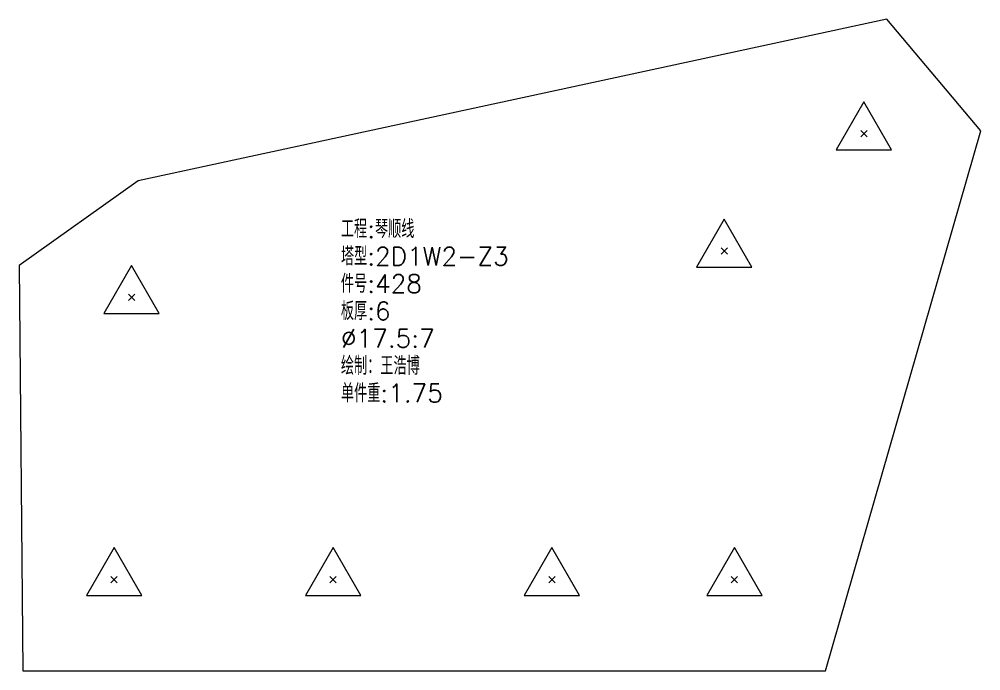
# Model space of a CAD drawing. Extents: x -580 to 8755, y 0 to 14723.
# Drawn here: x 6498 to 6761.5, y 8630.2 to 8808.8 of the extents above; entities that cross this region are included whole.
import ezdxf
from ezdxf.enums import TextEntityAlignment as Align

# ---------------------------------------------------------------- set-up
doc = ezdxf.new("R2010")
doc.units = 0
doc.header["$MEASUREMENT"] = 0
doc.layers.add('1', color=7, linetype='CONTINUOUS', lineweight=25)
doc.styles.get("Standard").update_dxf_attribs({"font": 'simplex.shx', "width": 0.7, "height": 3, "bigfont": 'gbhzfs.shx'})

msp = doc.modelspace()

# ---------------------------------------------------------------- linework, layer by layer
at = {"layer": '1', "color": 7, "linetype": 'Continuous', "lineweight": 18}
for p, q in [((6735.73274, 8808.75731), (6530.50761, 8764.47149)), ((6761.45554, 8778.12502), (6735.73274, 8808.75731)), ((6718.94555, 8630.1811), (6761.45554, 8778.12502)), ((6530.50761, 8764.47149), (6497.95062, 8741.23267)), ((6497.95062, 8741.23267), (6498.94555, 8630.1811)), ((6498.94555, 8630.1811), (6718.94555, 8630.1811))]:
    msp.add_line(p, q, dxfattribs=at)
at = {"layer": '1', "color": 7, "linetype": 'Continuous', "lineweight": 13}
for p, q in [((6729.44895, 8786.11441), (6721.87145, 8772.98941)), ((6737.02645, 8772.98941), (6729.44895, 8786.11441)), ((6728.57395, 8776.48941), (6730.32395, 8778.23941)), ((6730.32395, 8776.48941), (6728.57395, 8778.23941)), ((6721.87145, 8772.98941), (6737.02645, 8772.98941)), ((6691.15858, 8753.96091), (6683.58108, 8740.83591)), ((6698.73608, 8740.83591), (6691.15858, 8753.96091)), ((6690.28358, 8744.33591), (6692.03358, 8746.08591)), ((6692.03358, 8744.33591), (6690.28358, 8746.08591)), ((6528.75337, 8741.25396), (6521.17587, 8728.12896)), ((6536.33087, 8728.12896), (6528.75337, 8741.25396)), ((6683.58108, 8740.83591), (6698.73608, 8740.83591)), ((6527.87837, 8731.62896), (6529.62837, 8733.37896)), ((6529.62837, 8731.62896), (6527.87837, 8733.37896)), ((6521.17587, 8728.12896), (6536.33087, 8728.12896)), ((6523.94555, 8663.9311), (6516.36805, 8650.8061)), ((6531.52305, 8650.8061), (6523.94555, 8663.9311)), ((6583.94555, 8663.9311), (6576.36805, 8650.8061)), ((6591.52305, 8650.8061), (6583.94555, 8663.9311)), ((6643.94555, 8663.9311), (6636.36805, 8650.8061)), ((6651.52305, 8650.8061), (6643.94555, 8663.9311)), ((6693.94555, 8663.9311), (6686.36805, 8650.8061)), ((6701.52305, 8650.8061), (6693.94555, 8663.9311)), ((6523.07055, 8654.3061), (6524.82055, 8656.0561)), ((6524.82055, 8654.3061), (6523.07055, 8656.0561)), ((6583.07055, 8654.3061), (6584.82055, 8656.0561)), ((6584.82055, 8654.3061), (6583.07055, 8656.0561)), ((6643.07055, 8654.3061), (6644.82055, 8656.0561)), ((6644.82055, 8654.3061), (6643.07055, 8656.0561)), ((6693.07055, 8654.3061), (6694.82055, 8656.0561)), ((6694.82055, 8654.3061), (6693.07055, 8656.0561)), ((6516.36805, 8650.8061), (6531.52305, 8650.8061)), ((6576.36805, 8650.8061), (6591.52305, 8650.8061)), ((6636.36805, 8650.8061), (6651.52305, 8650.8061)), ((6686.36805, 8650.8061), (6701.52305, 8650.8061))]:
    msp.add_line(p, q, dxfattribs=at)

# ---------------------------------------------------------------- texts
at = {"layer": '1', "color": 7, "linetype": 'Continuous', "lineweight": 18}
for s, p in [('工程:琴顺线', (6586.10734, 8747.285)), ('塔型:2D1W2-Z3', (6586.10734, 8739.785)), ('件号:428', (6586.10734, 8732.285)), ('板厚:6', (6586.10734, 8724.785)), ('%%c17.5:7', (6586.10734, 8717.285)), ('绘制：王浩博', (6586.10734, 8709.785)), ('单件重:1.75', (6586.10734, 8702.285))]:
    msp.add_text(s, height=5, dxfattribs=at).set_placement(p, align=Align.BOTTOM_LEFT)

doc.saveas('drawing.dxf')
